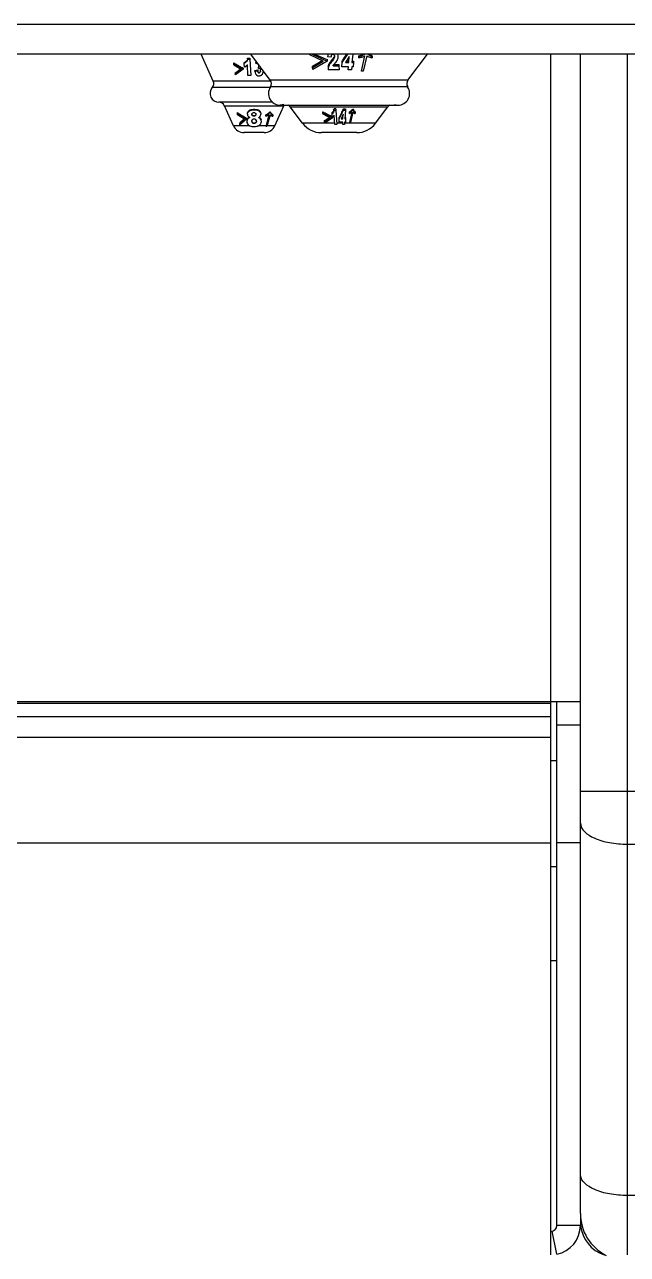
# Model space of a CAD drawing. Header units: millimetres. Extents: x 10297564 to 11610295, y -9287743 to -8409454.
# Drawn here: x 10475208 to 10476236, y -9100444 to -9098348 of the extents above; entities that cross this region are included whole.
import ezdxf

# ---------------------------------------------------------------- set-up
doc = ezdxf.new("R2010")
doc.units = ezdxf.units.MM
doc.header["$LTSCALE"] = 100
doc.layers.add('-0', color=7, linetype='Continuous')

# ---------------------------------------------------------------- blocks, each defined once
blk = doc.blocks.new('인버터 외형도')
at = {"layer": '-0', "linetype": 'Continuous'}
for p, q in [((81005.1, 37382.1), (77972.8, 37382.1)), ((81005.1, 37344.5), (77972.8, 37344.5)), ((79791.9, 37309.9), (79776.3, 37344.5)), ((79835.8, 37338), (79835.8, 37339.1)), ((79835.8, 37338), (79838.8, 37338)), ((79838.8, 37339.1), (79838.8, 37338)), ((79838.8, 37338), (79840, 37317.1)), ((79864.8, 37311.2), (79839.8, 37344.5)), ((79915.6, 37343.4), (79915.4, 37344.5)), ((79932.3, 37335.4), (79915.6, 37343.4)), ((79918.2, 37344.5), (79937.4, 37335.6)), ((79918.7, 37327.1), (79932.3, 37335.4)), ((79937.4, 37335.6), (79919.1, 37324.8)), ((79937.4, 37337.4), (79937.4, 37335.6)), ((79942.8, 37340.5), (79938.1, 37341.1)), ((79946.5, 37340.5), (79946.5, 37340.9)), ((79956.9, 37333.8), (79963.8, 37344.5)), ((79956.9, 37335.5), (79957.3, 37336.1)), ((79956.9, 37333.8), (79956.9, 37335.5)), ((79965.9, 37341.5), (79960.8, 37333.8)), ((79962.4, 37343.8), (79962.8, 37344.5)), ((79965.3, 37333.8), (79965.9, 37341.5)), ((79970.2, 37344.5), (79969.3, 37333.8)), ((79971.4, 37335.4), (79971.4, 37333.8)), ((79977.9, 37341.3), (79978.1, 37342.3)), ((79977.9, 37340.6), (79977.9, 37339.6)), ((79977.9, 37339.6), (79978.1, 37340.6)), ((79978.1, 37340.6), (79978.1, 37342.3)), ((79981.4, 37322.4), (79985.9, 37342)), ((79988.3, 37342), (79983.8, 37322.4)), ((79995.3, 37340.6), (79995.1, 37339.6)), ((79995.3, 37342.3), (79995.3, 37340.6)), ((80040.8, 37311.2), (80065.8, 37344.5)), ((80223.7, 35809.5), (80223.7, 37344.5)), ((80261.3, 35879.1), (80261.3, 37344.5)), ((80321.5, 35809.5), (80321.5, 37344.5)), ((79818.1, 37332.3), (79818.1, 37333.4)), ((79818.1, 37332.3), (79830.2, 37325.2)), ((79818.3, 37330.6), (79818.1, 37332.3)), ((79818.3, 37330.6), (79827.4, 37325.1)), ((79820.1, 37319.4), (79827.4, 37325.1)), ((79820.1, 37320.5), (79820.1, 37319.4)), ((79820.3, 37317.8), (79820.1, 37319.4)), ((79830.2, 37325.2), (79820.3, 37317.8)), ((79830.2, 37326.4), (79830.2, 37325.2)), ((79831.6, 37332.5), (79831.6, 37333.6)), ((79831.9, 37327.8), (79831.6, 37332.5)), ((79836.3, 37317.1), (79835.5, 37330.8)), ((79845.1, 37322.5), (79845.1, 37323.6)), ((79845.1, 37322.5), (79848.9, 37323.2)), ((79849.3, 37331.7), (79845.9, 37332.7)), ((79848.9, 37324.2), (79848.9, 37323.2)), ((79849.6, 37326), (79850, 37330.2)), ((79849.6, 37326.4), (79849.6, 37326)), ((79850, 37330.2), (79850, 37330.8)), ((79850.5, 37320.2), (79850.5, 37321.3)), ((79918.7, 37327.1), (79918.7, 37328.8)), ((79919.1, 37324.8), (79918.7, 37327.1)), ((79938.7, 37325.7), (79938.7, 37324.1)), ((79952.7, 37324.1), (79938.7, 37324.1)), ((79945.1, 37329.6), (79952.4, 37329.6)), ((79947.2, 37332.3), (79947.9, 37333.1)), ((79952.4, 37331.3), (79952.4, 37329.6)), ((79952.4, 37329.6), (79952.7, 37324.1)), ((79956.4, 37328.2), (79956.9, 37333.8)), ((79964.9, 37328.2), (79956.4, 37328.2)), ((79960.8, 37333.8), (79965.3, 37333.8)), ((79964.5, 37324.1), (79964.9, 37328.2)), ((79968.6, 37324.1), (79964.5, 37324.1)), ((79968.9, 37328.2), (79968.6, 37324.1)), ((79971, 37328.2), (79968.9, 37328.2)), ((79969.3, 37333.8), (79971.4, 37333.8)), ((79971.4, 37333.8), (79971, 37328.2)), ((79983.8, 37322.4), (79981.4, 37322.4)), ((79865.5, 37309.9), (79791.9, 37309.9)), ((79840, 37317.1), (79836.3, 37317.1)), ((80040.8, 37311.2), (79864.8, 37311.2)), ((79865, 37301.7), (79790.7, 37301.7)), ((80040.6, 37302.5), (79865, 37302.5)), ((79868.1, 37282.8), (79799.1, 37282.8)), ((79817.6, 37252.8), (79806.1, 37278.4)), ((79806.1, 37278.4), (79882.2, 37278.4)), ((79838.3, 37272), (79838.3, 37272.7)), ((79870.7, 37252.8), (79882.2, 37278.4)), ((79882, 37279.8), (79877.5, 37279.1)), ((79877.5, 37279.1), (80028, 37279.1)), ((79906.1, 37256), (79890.3, 37277.1)), ((79890.3, 37277.1), (80015.3, 37277.1)), ((79946.6, 37272.9), (79946.6, 37274.4)), ((79948.7, 37274.4), (79946.6, 37274.4)), ((79946.6, 37272.9), (79948.7, 37272.9)), ((79948.7, 37274.4), (79948.7, 37272.9)), ((79948.7, 37272.9), (79950.1, 37254.5)), ((79953.1, 37261.8), (79958.5, 37272.9)), ((79958.3, 37274), (79958.5, 37274.4)), ((79958.5, 37272.9), (79958.5, 37274.4)), ((79958.5, 37272.9), (79960.8, 37272.9)), ((79960.8, 37272.9), (79960, 37261.8)), ((79960.8, 37274.4), (79960.8, 37272.9)), ((79970.3, 37272.5), (79970.5, 37274)), ((79970.3, 37272.5), (79970.8, 37272.5)), ((79970.5, 37274), (79970.8, 37272.5)), ((79999.4, 37256), (80015.3, 37277.1)), ((80023.5, 37279.8), (80028, 37279.1)), ((79822.8, 37268.4), (79822.8, 37269.6)), ((79823.1, 37266.7), (79822.8, 37268.4)), ((79822.8, 37268.4), (79834.5, 37261.3)), ((79832, 37261.2), (79823.1, 37266.7)), ((79825.7, 37255.5), (79832, 37261.2)), ((79825.7, 37256.7), (79825.7, 37255.5)), ((79834.5, 37261.3), (79826, 37253.9)), ((79834.5, 37262.6), (79834.5, 37261.3)), ((79842.2, 37265.6), (79842.2, 37266.2)), ((79842.7, 37265.8), (79842.2, 37266.2)), ((79843.2, 37269.7), (79843.9, 37269.8)), ((79843.4, 37261.5), (79844.1, 37261.6)), ((79844.7, 37265.6), (79844, 37265.5)), ((79844, 37265), (79844, 37265.5)), ((79845.2, 37269.4), (79845.7, 37269.1)), ((79845.8, 37265.6), (79845.8, 37266.2)), ((79859.1, 37266.2), (79859.3, 37266.9)), ((79859.1, 37265.7), (79859.1, 37265)), ((79859.1, 37265), (79859.3, 37265.7)), ((79859.3, 37265.7), (79859.3, 37266.9)), ((79859.4, 37251.9), (79863.4, 37266.8)), ((79864.7, 37266.8), (79860.6, 37251.9)), ((79864.5, 37269.6), (79864.5, 37270.6)), ((79864.5, 37269.6), (79865, 37269.6)), ((79864.9, 37270.6), (79865, 37269.6)), ((79868.2, 37265.7), (79868, 37265)), ((79868.2, 37266.9), (79868.2, 37265.7)), ((79932, 37269), (79932, 37270.7)), ((79932, 37269), (79944.5, 37262.8)), ((79932.3, 37267.5), (79932, 37269)), ((79941.7, 37262.7), (79932.3, 37267.5)), ((79934.3, 37257.7), (79941.7, 37262.7)), ((79934.3, 37257.7), (79934.3, 37259.4)), ((79934.6, 37256.3), (79934.3, 37257.7)), ((79944.5, 37262.8), (79934.6, 37256.3)), ((79943.8, 37268), (79943.8, 37269.6)), ((79944.1, 37263.8), (79943.8, 37268)), ((79944.5, 37263.8), (79944.5, 37262.8)), ((79947.5, 37254.5), (79946.6, 37266.5)), ((79952.9, 37257.6), (79953.1, 37261.8)), ((79957.6, 37257.6), (79952.9, 37257.6)), ((79953.1, 37261.8), (79953.1, 37263.4)), ((79953.8, 37264.8), (79955.7, 37268.7)), ((79958.2, 37267.5), (79955.3, 37261.8)), ((79955.3, 37261.8), (79957.8, 37261.8)), ((79957.4, 37254.5), (79957.6, 37257.6)), ((79957.8, 37261.8), (79958.2, 37267.5)), ((79959.8, 37257.6), (79959.6, 37254.5)), ((79960.9, 37257.6), (79959.8, 37257.6)), ((79960, 37261.8), (79961.2, 37261.8)), ((79961.2, 37261.8), (79960.9, 37257.6)), ((79961.2, 37263.4), (79961.2, 37261.8)), ((79966.2, 37270.1), (79966.3, 37270.7)), ((79966.2, 37269.1), (79966.2, 37268.5)), ((79966.2, 37268.5), (79966.3, 37269.1)), ((79966.3, 37269.1), (79966.3, 37270.7)), ((79966.6, 37257), (79969.6, 37270.1)), ((79967.6, 37257), (79966.6, 37257)), ((79970.5, 37270.1), (79967.6, 37257)), ((79973.3, 37269.1), (79973.2, 37268.4)), ((79973.3, 37270.7), (79973.3, 37269.1)), ((79838.5, 37252.8), (79817.6, 37252.8)), ((79826, 37253.9), (79825.7, 37255.5)), ((79857, 37244), (79831.3, 37244)), ((79844.2, 37255.5), (79844.2, 37256)), ((79859.4, 37252.8), (79849.7, 37252.8)), ((79860.6, 37251.9), (79859.4, 37251.9)), ((79870.7, 37252.8), (79860.9, 37252.8)), ((79947.5, 37256), (79906.1, 37256)), ((79975.4, 37244), (79930.2, 37244)), ((79950.1, 37254.5), (79947.5, 37254.5)), ((79957.4, 37256), (79950.1, 37256)), ((79959.6, 37254.5), (79957.4, 37254.5)), ((79999.4, 37256), (79959.6, 37256)), ((77672.9, 36516.8), (80261.3, 36516.8)), ((77680.4, 36514.6), (80223.7, 36514.6)), ((80231.2, 35847.1), (80231.2, 36516.8)), ((77680.4, 36497.7), (80223.7, 36497.7)), ((80261.3, 36486.7), (80231.2, 36486.7)), ((77680.4, 36471.1), (80223.7, 36471.1)), ((80223.7, 36441.6), (80231.2, 36441.6)), ((80666.6, 36401.8), (80261.3, 36401.8)), ((77680.4, 36336.2), (80223.7, 36336.2)), ((80261.3, 36336.2), (80231.2, 36336.2)), ((80321.5, 36334.5), (80650.3, 36334.5)), ((80223.7, 36306.1), (80231.2, 36306.1)), ((80223.7, 36185.7), (80231.2, 36185.7)), ((80261.3, 35862.5), (80261.3, 35879.1)), ((80652.4, 35885.4), (80321.5, 35885.4)), ((80261.3, 35862.5), (80261.3, 35847.1)), ((80261.3, 35847.1), (80231.2, 35847.1)), ((80231.2, 35810.3), (80225.2, 35839.8))]:
    blk.add_line(p, q, dxfattribs=at)
for points in [[(79849.4, 37321.9), (79849.7, 37321.5), (79850.1, 37321.3), (79850.5, 37321.3)], [(79842.1, 37269.1), (79842.6, 37269.4), (79843.2, 37269.7)], [(79842.1, 37260.8), (79842.7, 37261.3), (79843.4, 37261.5)], [(79844, 37265), (79843.3, 37265.1), (79842.7, 37265.3), (79842.2, 37265.6)], [(79844, 37265.5), (79843.3, 37265.6), (79842.7, 37265.8)], [(79843.9, 37269.8), (79844.6, 37269.7), (79845.2, 37269.4)], [(79845.8, 37265.6), (79845.3, 37265.3), (79844.7, 37265.1), (79844, 37265)], [(79845.8, 37266.2), (79845.3, 37265.8), (79844.7, 37265.6)], [(79864.5, 37270.6), (79864.6, 37270.6), (79864.7, 37270.6), (79864.9, 37270.6)]]:
    blk.add_lwpolyline(points, dxfattribs=at)
for centre, radius, start, end in [((79835.9, 37544.6), 205.5, 269.9645, 270.8059), ((79970.8, 37313.7), 35.8, 141.0727, 144.1914), ((79976.7, 37308.9), 43.5, 140.0952, 141.1273), ((79941.6, 37341.3), 10.1, 334.7447, 337.4819), ((79964.2, 37400.8), 62.6, 282.6883, 285.3148), ((79955.2, 37402.3), 64.3, 290.9264, 293.1729), ((79966.2, 37393.2), 54.9, 285.3123, 288.2019), ((79966.3, 37377.5), 37.1, 296.0494, 297.1386), ((79968.3, 37386.8), 48.1, 288.1995, 291.3819), ((80010.6, 37402.2), 64.5, 255.6372, 256.0752), ((79979.9, 37597.8), 310, 238.5317, 239.407), ((79693, 37492.4), 213.8, 306.4652, 307.2562), ((79979.3, 37596.6), 308.7, 239.4031, 240.2675), ((79673, 37518.8), 246.9, 307.2508, 307.9691), ((79656.8, 37539.5), 273.2, 307.967, 308.5066), ((79975.7, 37590.3), 301.4, 240.2691, 240.8044), ((79973.6, 37586.7), 297.2, 240.8048, 241.1414), ((79846.5, 37323.7), 5.89, 359.9517, 4.9442), ((79846, 37323.7), 6.47, 351.1907, 359.9498), ((79946.2, 37588.2), 257, 269.9986, 270.3611), ((79947.2, 37441.5), 110.4, 270.3293, 271.5105), ((79948.3, 37397.8), 66.6, 271.5115, 273.4683), ((79785.1, 37306.8), 7.52, 317.8059, 24.2277), ((79849.7, 37320.6), 3.89, 230.5969, 237.3029), ((79851.1, 37320.9), 4.08, 303.8969, 310.9838), ((79858.7, 37306.6), 7.52, 326.3411, 36.8699), ((80046.8, 37306.6), 7.52, 143.1301, 213.6589), ((79799, 37294.1), 11.3, 137.8059, 270.6496), ((79877.5, 37294.1), 15, 146.3411, 270), ((80028, 37294.1), 15, 270, 33.6589), ((79799.2, 37275.3), 7.52, 24.2277, 90.6496), ((79841.7, 37266.6), 6.98, 119.4479, 124.4037), ((79889.1, 37275.3), 7.52, 149.6704, 155.7723), ((79884.3, 37272.6), 7.52, 36.8699, 60.7285), ((79967.4, 37274.5), 2.53, 342.6729, 354.1459), ((80021.3, 37272.6), 7.52, 119.2715, 143.1301), ((79900.5, 37386.9), 140.7, 236.4937, 238.3657), ((79904.8, 37393.9), 148.9, 238.3459, 240.1025), ((79764.3, 37331.7), 96.9, 310.7672, 312.4297), ((79745.8, 37352), 124.3, 312.4074, 313.3914), ((79904.4, 37393.2), 148.1, 240.1031, 241.0844), ((79904.1, 37392.7), 147.5, 241.0847, 241.2472), ((79903.7, 37392), 146.8, 241.2468, 241.8404), ((79840.8, 37258.3), 5.91, 175.1495, 180.0115), ((79840.2, 37267.7), 4.61, 180.0709, 197.1954), ((79838.8, 37259.9), 3.79, 141.7055, 147.1221), ((79844.4, 37258.6), 3.2, 169.9094, 179.9684), ((79843.8, 37258.5), 3.25, 10.4393, 17.6669), ((79844, 37258.5), 3.06, 0.0787, 10.4857), ((79848.3, 37267.8), 4.48, 323.2931, 340.3863), ((79848.2, 37267.8), 4.55, 340.4409, 0.035), ((79852.3, 37287.3), 23.3, 294.7116, 298.479), ((79873.7, 37280.5), 16.6, 244.7888, 247.6108), ((79875.5, 37284.7), 21.1, 247.5678, 249.1394), ((80038.5, 37471.4), 227.2, 242.0317, 242.223), ((80037.2, 37468.9), 224.4, 242.2229, 242.4653), ((80034.1, 37462.9), 217.7, 242.4625, 243.2764), ((80028.2, 37451.1), 204.5, 243.2712, 244.5721), ((80023.6, 37441.4), 193.8, 244.5792, 245.096), ((80021.9, 37437.7), 189.7, 245.0971, 245.2982), ((80020.3, 37434.2), 185.8, 245.2972, 245.7875), ((79939.9, 37270.7), 8.04, 301.5621, 304.8602), ((79472.3, 37501.6), 536.6, 333.6461, 333.8135), ((79957.2, 37389.5), 126.2, 269.5201, 269.9254), ((79957.2, 37391.9), 128.6, 269.9253, 270.2952), ((79947.2, 37298.9), 35.4, 302.7225, 303.435), ((79960.5, 37284.9), 17.4, 297.2927, 301.2629), ((79831.3, 37259), 15, 204.2277, 270), ((79841.6, 37259.6), 7.49, 241.4599, 247.8448), ((79857, 37259), 15, 270, 335.7723), ((79930.2, 37274.1), 30.1, 216.8699, 270), ((79975.4, 37274.1), 30.1, 270, 323.1301), ((80321.5, 35862.5), 60.2, 180, 242.9389), ((80223.7, 35847.1), 7.52, 270, 0), ((80223.7, 35847.1), 37.6, 281.537, 0), ((80306.4, 35852), 45.1, 186.073, 250.8144)]:
    blk.add_arc(centre, radius, start, end, dxfattribs=at)
for centre, major_axis, ratio, start_param, end_param in [((80707, 38472.4), (845.9, 1154.9), 0.113856, 3.387866, 3.422972), ((79861.1, 37504.6), (197.5, -169.5), 0.386216, 5.327247, 5.407955), ((79943.4, 37452.7), (172.5, -25.3), 0.6642, -1.36684, -1.346784), ((79943.4, 37452.7), (172.5, -25.3), 0.6642, 4.959711, 4.971863), ((79850.2, 37350), (69.1, 15.6), 0.35197, 4.559856, 4.613712), ((79948.6, 37341), (98.2, -11.3), 0.667572, -1.392845, -1.370146), ((82953.1, 41747.5), (3044.1, 4494.5), 0.037729, 3.226457, 3.239961), ((79949.2, 37320.7), (84.7, -9.8), 0.667572, -1.356268, -1.351691)]:
    blk.add_ellipse(centre, major_axis=major_axis, ratio=ratio, start_param=start_param, end_param=end_param, dxfattribs=at)
for points in [[(79835.8, 37338), (79835.2, 37335.8), (79833.7, 37333.6), (79831.6, 37332.5)], [(79846.7, 37335.2), (79846.3, 37334.4), (79846.1, 37333.5), (79845.9, 37332.7)], [(79938.6, 37344.5), (79938.3, 37343.4), (79938.2, 37342.2), (79938.1, 37341.1)], [(79950.9, 37337.4), (79951.4, 37338.5), (79951.6, 37339.8), (79951.6, 37341)], [(79951.6, 37341), (79951.6, 37342.2), (79951.4, 37343.4), (79951, 37344.5)], [(79957.3, 37336.1), (79959, 37338.7), (79960.7, 37341.3), (79962.4, 37343.8)], [(79992.7, 37343.6), (79993.6, 37343.1), (79994.4, 37342.7), (79995.3, 37342.3)], [(79845.4, 37320.8), (79845.7, 37319.8), (79846.1, 37318.9), (79846.7, 37318.2)], [(79852.4, 37322.7), (79852.2, 37321.8), (79851.7, 37320.4), (79850.7, 37320.2)], [(79853.8, 37317.8), (79855.2, 37319), (79855.8, 37321), (79856.1, 37322.8)], [(79939.6, 37329.2), (79939, 37327.6), (79938.7, 37325.8), (79938.7, 37324.1)], [(79939, 37328.5), (79939.3, 37330.2), (79940, 37331.9), (79940.9, 37333.3)], [(79941.7, 37333), (79940.8, 37331.8), (79940.1, 37330.5), (79939.6, 37329.2)], [(79847.6, 37317.3), (79848.9, 37316.5), (79850.7, 37316.5), (79852.1, 37316.9)], [(79840, 37273.4), (79842.1, 37273.9), (79844.4, 37274), (79846.6, 37273.7)], [(79850.2, 37272.6), (79851.6, 37271.8), (79852.7, 37270.2), (79852.7, 37268.6)], [(79946.6, 37272.9), (79946.3, 37271), (79945.3, 37269), (79943.8, 37268)], [(79945.2, 37270.8), (79946, 37271.7), (79946.4, 37273.2), (79945.8, 37274.2)], [(79955.7, 37268.7), (79956.6, 37270.5), (79957.5, 37272.3), (79958.3, 37274)], [(79966.3, 37270.7), (79967.4, 37271.4), (79968.7, 37271.9), (79969.4, 37273)], [(79970.6, 37274.3), (79970.9, 37273.3), (79971.4, 37272.4), (79972.2, 37271.8)], [(79973.3, 37269.1), (79972.3, 37270), (79971.2, 37271.1), (79970.8, 37272.5)], [(79825.7, 37256.7), (79826.3, 37257.3), (79826.9, 37257.8), (79827.6, 37258.3)], [(79834.9, 37258.3), (79834.9, 37257.4), (79835.1, 37256.5), (79835.5, 37255.7)], [(79835.9, 37261.4), (79835.3, 37260.7), (79835, 37259.7), (79835, 37258.8)], [(79835.6, 37267.7), (79835.6, 37269.4), (79836.8, 37271.1), (79838.3, 37272)], [(79838.7, 37263.3), (79837.6, 37262.9), (79836.6, 37262.3), (79835.9, 37261.4)], [(79844.2, 37255.5), (79842.8, 37255.5), (79841.2, 37257.2), (79841.2, 37258.6)], [(79847.1, 37258.6), (79847.1, 37257.1), (79845.6, 37255.5), (79844.2, 37255.5)], [(79845, 37261.5), (79845.9, 37261.2), (79846.7, 37260.4), (79846.9, 37259.5)], [(79853.4, 37258.3), (79853.4, 37259.3), (79853.1, 37260.4), (79852.5, 37261.2)], [(79852.6, 37255.4), (79853.1, 37256.3), (79853.4, 37257.3), (79853.4, 37258.3)], [(79859.1, 37265), (79860.1, 37265.3), (79861.1, 37265.7), (79862, 37266.2)], [(79859.3, 37266.9), (79860.5, 37267.5), (79861.7, 37268.2), (79862.8, 37269.1)], [(79864.9, 37270.6), (79865.3, 37269.5), (79866.2, 37268.6), (79867.1, 37267.8)], [(79966.2, 37268.5), (79967, 37268.7), (79967.7, 37269.1), (79968.5, 37269.5)], [(79970, 37272.1), (79969.1, 37271), (79967.9, 37270.1), (79966.7, 37269.3)], [(79838.8, 37252.7), (79840.4, 37252), (79842.3, 37251.9), (79844.1, 37251.9)], [(79844.1, 37251.9), (79845.3, 37251.9), (79846.5, 37252), (79847.7, 37252.2)]]:
    blk.add_open_spline(points, degree=3, dxfattribs=at)
for points, knots in [([(79833.1, 37334.5), (79833.3, 37334.7), (79833.7, 37335), (79834.1, 37335.5), (79834.3, 37335.7)], [0, 0, 0, 0, 0.502599, 1, 1, 1, 1]), ([(79946.5, 37339.3), (79946.3, 37338.9), (79944.9, 37336.7), (79943, 37334.8), (79941.7, 37333)], [0, 0, 0, 0, 0.172504, 1, 1, 1, 1]), ([(79942.8, 37340.5), (79942.8, 37340.9), (79942.9, 37341.6), (79943, 37342.2), (79943.1, 37342.5)], [0, 0, 0, 0, 0.551407, 1, 1, 1, 1]), ([(79943.1, 37342.5), (79943.1, 37342.7), (79943.2, 37343), (79943.3, 37343.3), (79943.4, 37343.4)], [0, 0, 0, 0, 0.541188, 1, 1, 1, 1]), ([(79943.4, 37343.4), (79943.6, 37343.6), (79944, 37344), (79944.5, 37344.2), (79944.8, 37344.2)], [0, 0, 0, 0, 0.512906, 1, 1, 1, 1]), ([(79943.4, 37336.8), (79943.7, 37337.1), (79944.2, 37337.7), (79944.7, 37338.3), (79945, 37338.6)], [0, 0, 0, 0, 0.498256, 1, 1, 1, 1]), ([(79944.8, 37344.2), (79945.1, 37344.2), (79945.7, 37344), (79946.1, 37343.6), (79946.3, 37343.4)], [0, 0, 0, 0, 0.480194, 1, 1, 1, 1]), ([(79945, 37338.6), (79945.2, 37338.8), (79945.5, 37339.2), (79945.7, 37339.6), (79945.9, 37339.8)], [0, 0, 0, 0, 0.503454, 1, 1, 1, 1]), ([(79945.9, 37339.8), (79946, 37340), (79946.2, 37340.3), (79946.4, 37340.7), (79946.5, 37340.9)], [0, 0, 0, 0, 0.502934, 1, 1, 1, 1]), ([(79946.3, 37343.4), (79946.4, 37343.2), (79946.6, 37342.8), (79946.8, 37342.4), (79946.8, 37342.2)], [0, 0, 0, 0, 0.498853, 1, 1, 1, 1]), ([(79946.9, 37341.3), (79946.9, 37341), (79946.9, 37340.3), (79946.6, 37339.7), (79946.5, 37339.3)], [0, 0, 0, 0, 0.479222, 1, 1, 1, 1]), ([(79946.8, 37342.2), (79946.9, 37342.1), (79946.9, 37341.8), (79946.9, 37341.5), (79946.9, 37341.3)], [0, 0, 0, 0, 0.492228, 1, 1, 1, 1]), ([(79948.9, 37334.2), (79949, 37334.3), (79949.3, 37334.7), (79949.6, 37335.1), (79949.7, 37335.3)], [0, 0, 0, 0, 0.512672, 1, 1, 1, 1]), ([(79949.7, 37335.3), (79949.9, 37335.6), (79950.3, 37336.1), (79950.6, 37336.7), (79950.7, 37337)], [0, 0, 0, 0, 0.516231, 1, 1, 1, 1]), ([(79985.9, 37344.5), (79985.4, 37344.2), (79982.9, 37342.6), (79980.3, 37341.5), (79978.1, 37340.6)], [0, 0, 0, 0, 0.195621, 1, 1, 1, 1]), ([(79980.5, 37343.2), (79980.8, 37343.4), (79981.5, 37343.7), (79982.2, 37344), (79982.6, 37344.2)], [0, 0, 0, 0, 0.500241, 1, 1, 1, 1]), ([(79988.3, 37342), (79988.7, 37341.8), (79990.7, 37340.8), (79992.9, 37340.2), (79994.6, 37339.7)], [0, 0, 0, 0, 0.194318, 1, 1, 1, 1]), ([(79995.3, 37340.6), (79994.7, 37340.9), (79992.6, 37342), (79990.6, 37343.3), (79989.4, 37344.5)], [0, 0, 0, 0, 0.30163, 1, 1, 1, 1]), ([(79991.3, 37344.5), (79991.5, 37344.3), (79992, 37344), (79992.5, 37343.7), (79992.7, 37343.6)], [0, 0, 0, 0, 0.498988, 1, 1, 1, 1]), ([(79831.6, 37333.6), (79831.9, 37333.7), (79832.4, 37334), (79832.8, 37334.3), (79833.1, 37334.5)], [0, 0, 0, 0, 0.500337, 1, 1, 1, 1]), ([(79831.9, 37327.8), (79832.1, 37327.9), (79832.6, 37328.1), (79833.1, 37328.4), (79833.3, 37328.6)], [0, 0, 0, 0, 0.523888, 1, 1, 1, 1]), ([(79833.3, 37328.6), (79833.6, 37328.8), (79834.1, 37329.2), (79834.5, 37329.6), (79834.7, 37329.8)], [0, 0, 0, 0, 0.493843, 1, 1, 1, 1]), ([(79834.7, 37329.8), (79834.9, 37330), (79835.1, 37330.3), (79835.4, 37330.6), (79835.5, 37330.8)], [0, 0, 0, 0, 0.479706, 1, 1, 1, 1]), ([(79845.1, 37322.5), (79845.2, 37322.2), (79845.3, 37321.6), (79845.4, 37321), (79845.4, 37320.8)], [0, 0, 0, 0, 0.519742, 1, 1, 1, 1]), ([(79848.9, 37324.2), (79848.9, 37324.1), (79848.9, 37323.9), (79848.9, 37323.7), (79848.9, 37323.6)], [0, 0, 0, 0, 0.49724, 1, 1, 1, 1]), ([(79849.4, 37320.9), (79849.2, 37321.1), (79849, 37321.9), (79848.9, 37322.7), (79848.9, 37323.2)], [0, 0, 0, 0, 0.398394, 1, 1, 1, 1]), ([(79850.7, 37320.2), (79850.5, 37320.2), (79849.9, 37320.3), (79849.6, 37320.6), (79849.4, 37320.9)], [0, 0, 0, 0, 0.493629, 1, 1, 1, 1]), ([(79849.6, 37326), (79849.8, 37326.1), (79850, 37326.2), (79850.3, 37326.3), (79850.4, 37326.3)], [0, 0, 0, 0, 0.5481, 1, 1, 1, 1]), ([(79850.5, 37330.1), (79850.4, 37330.1), (79850.3, 37330.1), (79850.1, 37330.2), (79850, 37330.2)], [0, 0, 0, 0, 0.426579, 1, 1, 1, 1]), ([(79850.4, 37326.3), (79850.5, 37326.3), (79850.6, 37326.4), (79850.8, 37326.4), (79850.8, 37326.4)], [0, 0, 0, 0, 0.535756, 1, 1, 1, 1]), ([(79850.8, 37326.4), (79851, 37326.4), (79851.3, 37326.3), (79851.6, 37326.1), (79851.7, 37326)], [0, 0, 0, 0, 0.506893, 1, 1, 1, 1]), ([(79851.7, 37326), (79851.8, 37325.9), (79851.9, 37325.8), (79852, 37325.6), (79852.1, 37325.6)], [0, 0, 0, 0, 0.481734, 1, 1, 1, 1]), ([(79852.1, 37325.6), (79852.2, 37325.4), (79852.3, 37324.9), (79852.4, 37324.5), (79852.4, 37324.2)], [0, 0, 0, 0, 0.464113, 1, 1, 1, 1]), ([(79940.9, 37333.3), (79941, 37333.6), (79941.3, 37334), (79941.6, 37334.4), (79941.7, 37334.6)], [0, 0, 0, 0, 0.498462, 1, 1, 1, 1]), ([(79945.1, 37329.6), (79945.2, 37329.8), (79945.4, 37330.1), (79945.7, 37330.5), (79945.8, 37330.6)], [0, 0, 0, 0, 0.5284, 1, 1, 1, 1]), ([(79945.8, 37330.6), (79945.8, 37330.7), (79945.9, 37330.9), (79946.1, 37331), (79946.1, 37331.1)], [0, 0, 0, 0, 0.520918, 1, 1, 1, 1]), ([(79946.1, 37331.1), (79946.3, 37331.3), (79946.6, 37331.7), (79947, 37332.1), (79947.2, 37332.3)], [0, 0, 0, 0, 0.405904, 1, 1, 1, 1]), ([(79947.9, 37333.1), (79948.1, 37333.2), (79948.4, 37333.6), (79948.7, 37334), (79948.9, 37334.2)], [0, 0, 0, 0, 0.513125, 1, 1, 1, 1]), ([(79846.7, 37318.2), (79846.8, 37318), (79847, 37317.9), (79847.2, 37317.7), (79847.3, 37317.6)], [0, 0, 0, 0, 0.504972, 1, 1, 1, 1]), ([(79852.1, 37316.9), (79852.3, 37317), (79852.8, 37317.1), (79853.2, 37317.4), (79853.4, 37317.5)], [0, 0, 0, 0, 0.505073, 1, 1, 1, 1]), ([(79836.1, 37270.6), (79836.3, 37271), (79836.8, 37271.6), (79837.4, 37272.1), (79837.8, 37272.4)], [0, 0, 0, 0, 0.493873, 1, 1, 1, 1]), ([(79838.3, 37272), (79839.7, 37272.9), (79843.4, 37273.4), (79848.9, 37273.4), (79852.7, 37269.9), (79852.7, 37267.8)], [0, 0, 0, 0, 0.301776, 0.618969, 1, 1, 1, 1]), ([(79838.3, 37272.7), (79838.4, 37272.8), (79838.7, 37272.9), (79839, 37273), (79839.1, 37273.1)], [0, 0, 0, 0, 0.496937, 1, 1, 1, 1]), ([(79839.1, 37273.1), (79839.3, 37273.1), (79839.6, 37273.2), (79839.8, 37273.3), (79840, 37273.4)], [0, 0, 0, 0, 0.497195, 1, 1, 1, 1]), ([(79846.6, 37273.7), (79847, 37273.6), (79847.6, 37273.5), (79848.3, 37273.4), (79848.6, 37273.3)], [0, 0, 0, 0, 0.503125, 1, 1, 1, 1]), ([(79848.6, 37273.3), (79848.9, 37273.2), (79849.5, 37273), (79850, 37272.7), (79850.2, 37272.6)], [0, 0, 0, 0, 0.504709, 1, 1, 1, 1]), ([(79969.4, 37273), (79969.5, 37273.1), (79969.6, 37273.3), (79969.7, 37273.6), (79969.8, 37273.7)], [0, 0, 0, 0, 0.498088, 1, 1, 1, 1]), ([(79970.3, 37272.5), (79970.3, 37272.4), (79970.2, 37272.3), (79970.1, 37272.1), (79970, 37272.1)], [0, 0, 0, 0, 0.485942, 1, 1, 1, 1]), ([(79835.2, 37261.1), (79835.3, 37261.2), (79835.4, 37261.5), (79835.6, 37261.8), (79835.7, 37262)], [0, 0, 0, 0, 0.502111, 1, 1, 1, 1]), ([(79836.5, 37265), (79836.4, 37265.2), (79836.1, 37265.6), (79835.9, 37266.1), (79835.8, 37266.4)], [0, 0, 0, 0, 0.499438, 1, 1, 1, 1]), ([(79835.9, 37262.2), (79836, 37262.4), (79836.2, 37262.6), (79836.5, 37262.8), (79836.6, 37262.9)], [0, 0, 0, 0, 0.495116, 1, 1, 1, 1]), ([(79836.5, 37265), (79836.6, 37264.8), (79836.8, 37264.6), (79837, 37264.4), (79837.1, 37264.4)], [0, 0, 0, 0, 0.485789, 1, 1, 1, 1]), ([(79836.6, 37262.9), (79836.7, 37263.1), (79837.1, 37263.3), (79837.4, 37263.4), (79837.5, 37263.5)], [0, 0, 0, 0, 0.495142, 1, 1, 1, 1]), ([(79837.1, 37264.4), (79837.2, 37264.3), (79837.4, 37264.1), (79837.7, 37263.9), (79837.8, 37263.8)], [0, 0, 0, 0, 0.484106, 1, 1, 1, 1]), ([(79837.8, 37263.8), (79838, 37263.7), (79838.3, 37263.6), (79838.6, 37263.4), (79838.7, 37263.3)], [0, 0, 0, 0, 0.484819, 1, 1, 1, 1]), ([(79841.3, 37267.8), (79841.4, 37267.9), (79841.4, 37268.2), (79841.6, 37268.4), (79841.7, 37268.5)], [0, 0, 0, 0, 0.50209, 1, 1, 1, 1]), ([(79841.3, 37267.4), (79841.3, 37267.4), (79841.3, 37267.6), (79841.3, 37267.7), (79841.3, 37267.8)], [0, 0, 0, 0, 0.507129, 1, 1, 1, 1]), ([(79842.2, 37265.6), (79841.9, 37265.9), (79841.6, 37266.4), (79841.4, 37267), (79841.3, 37267.4)], [0, 0, 0, 0, 0.493337, 1, 1, 1, 1]), ([(79841.3, 37259.2), (79841.3, 37259.3), (79841.4, 37259.6), (79841.5, 37259.9), (79841.6, 37260.1)], [0, 0, 0, 0, 0.502262, 1, 1, 1, 1]), ([(79841.6, 37260.1), (79841.6, 37260.2), (79841.8, 37260.5), (79842, 37260.7), (79842.1, 37260.8)], [0, 0, 0, 0, 0.503148, 1, 1, 1, 1]), ([(79841.7, 37268.5), (79841.8, 37268.6), (79841.9, 37268.7), (79842.1, 37268.8), (79842.2, 37268.8)], [0, 0, 0, 0, 0.471537, 1, 1, 1, 1]), ([(79844.2, 37256), (79843.8, 37256), (79842.9, 37256.2), (79842.2, 37256.7), (79842, 37257.1)], [0, 0, 0, 0, 0.497467, 1, 1, 1, 1]), ([(79844.1, 37261.6), (79844.3, 37261.6), (79844.6, 37261.6), (79844.9, 37261.5), (79845, 37261.5)], [0, 0, 0, 0, 0.503575, 1, 1, 1, 1]), ([(79846, 37256.8), (79845.9, 37256.6), (79845.6, 37256.4), (79845.2, 37256.2), (79845, 37256.2)], [0, 0, 0, 0, 0.504904, 1, 1, 1, 1]), ([(79845.7, 37269.1), (79845.8, 37269), (79845.9, 37268.9), (79846.1, 37268.7), (79846.1, 37268.6)], [0, 0, 0, 0, 0.488116, 1, 1, 1, 1]), ([(79846.6, 37267.3), (79846.6, 37267), (79846.5, 37266.4), (79846, 37266), (79845.7, 37265.9)], [0, 0, 0, 0, 0.489717, 1, 1, 1, 1]), ([(79846.1, 37268.6), (79846.2, 37268.5), (79846.3, 37268.2), (79846.5, 37267.9), (79846.5, 37267.7)], [0, 0, 0, 0, 0.49928, 1, 1, 1, 1]), ([(79846.5, 37267.7), (79846.5, 37267.7), (79846.5, 37267.5), (79846.6, 37267.4), (79846.6, 37267.3)], [0, 0, 0, 0, 0.505183, 1, 1, 1, 1]), ([(79849.7, 37263.3), (79850, 37263.5), (79850.6, 37263.8), (79851.1, 37264.3), (79851.3, 37264.5)], [0, 0, 0, 0, 0.532434, 1, 1, 1, 1]), ([(79850.9, 37262.7), (79850.7, 37262.8), (79850.3, 37263), (79850, 37263.2), (79849.7, 37263.3)], [0, 0, 0, 0, 0.487121, 1, 1, 1, 1]), ([(79850.8, 37263.6), (79851, 37263.5), (79851.4, 37263.3), (79851.7, 37263), (79851.8, 37262.8)], [0, 0, 0, 0, 0.513815, 1, 1, 1, 1]), ([(79852.5, 37261.2), (79852.3, 37261.5), (79851.8, 37262.1), (79851.2, 37262.5), (79850.9, 37262.7)], [0, 0, 0, 0, 0.482401, 1, 1, 1, 1]), ([(79851.3, 37264.5), (79851.4, 37264.6), (79851.6, 37264.8), (79851.8, 37265), (79851.8, 37265.1)], [0, 0, 0, 0, 0.515245, 1, 1, 1, 1]), ([(79851.8, 37262.8), (79851.9, 37262.7), (79852, 37262.4), (79852.1, 37262.2), (79852.1, 37262)], [0, 0, 0, 0, 0.479655, 1, 1, 1, 1]), ([(79852.5, 37262.1), (79852.6, 37261.9), (79852.9, 37261.4), (79853.1, 37261), (79853.2, 37260.8)], [0, 0, 0, 0, 0.497995, 1, 1, 1, 1]), ([(79864.5, 37269.6), (79864.2, 37269.3), (79862.7, 37267.7), (79860.8, 37266.6), (79859.3, 37265.7)], [0, 0, 0, 0, 0.184329, 1, 1, 1, 1]), ([(79862.8, 37269.1), (79863, 37269.2), (79863.3, 37269.5), (79863.6, 37269.7), (79863.8, 37269.9)], [0, 0, 0, 0, 0.499957, 1, 1, 1, 1]), ([(79863.8, 37269.9), (79863.9, 37270), (79864.1, 37270.2), (79864.3, 37270.5), (79864.5, 37270.6)], [0, 0, 0, 0, 0.499133, 1, 1, 1, 1]), ([(79864.7, 37266.8), (79864.8, 37266.7), (79865.1, 37266.5), (79865.4, 37266.3), (79865.6, 37266.1)], [0, 0, 0, 0, 0.472108, 1, 1, 1, 1]), ([(79868.2, 37265.7), (79867.8, 37266), (79866.5, 37267.1), (79865.4, 37268.5), (79865, 37269.6)], [0, 0, 0, 0, 0.306557, 1, 1, 1, 1]), ([(79865.6, 37266.1), (79865.7, 37266), (79866.1, 37265.8), (79866.5, 37265.6), (79866.7, 37265.5)], [0, 0, 0, 0, 0.476992, 1, 1, 1, 1]), ([(79867.1, 37267.8), (79867.3, 37267.6), (79867.6, 37267.3), (79868, 37267.1), (79868.2, 37266.9)], [0, 0, 0, 0, 0.507689, 1, 1, 1, 1]), ([(79943.8, 37269.6), (79944.1, 37269.8), (79944.6, 37270.1), (79945, 37270.6), (79945.2, 37270.8)], [0, 0, 0, 0, 0.502225, 1, 1, 1, 1]), ([(79944.5, 37264.1), (79944.6, 37264.2), (79944.8, 37264.3), (79945, 37264.5), (79945.1, 37264.6)], [0, 0, 0, 0, 0.510365, 1, 1, 1, 1]), ([(79945.1, 37264.6), (79945.3, 37264.7), (79945.5, 37265), (79945.8, 37265.3), (79945.9, 37265.4)], [0, 0, 0, 0, 0.492779, 1, 1, 1, 1]), ([(79945.9, 37265.4), (79946, 37265.6), (79946.2, 37265.9), (79946.5, 37266.3), (79946.6, 37266.5)], [0, 0, 0, 0, 0.471461, 1, 1, 1, 1]), ([(79970.5, 37270.1), (79970.8, 37269.8), (79971.4, 37269.3), (79972.1, 37269), (79972.5, 37268.8)], [0, 0, 0, 0, 0.446894, 1, 1, 1, 1]), ([(79972.2, 37271.8), (79972.4, 37271.6), (79972.8, 37271.3), (79973.3, 37271.1), (79973.5, 37271)], [0, 0, 0, 0, 0.494367, 1, 1, 1, 1]), ([(79972.5, 37268.8), (79972.6, 37268.7), (79972.8, 37268.6), (79973.1, 37268.5), (79973.2, 37268.4)], [0, 0, 0, 0, 0.486988, 1, 1, 1, 1]), ([(79835.5, 37255.7), (79835.6, 37255.4), (79835.9, 37255), (79836.2, 37254.6), (79836.4, 37254.4)], [0, 0, 0, 0, 0.501455, 1, 1, 1, 1]), ([(79836.4, 37254.4), (79836.6, 37254.1), (79837.1, 37253.6), (79837.7, 37253.2), (79838, 37253)], [0, 0, 0, 0, 0.489679, 1, 1, 1, 1]), ([(79845, 37256.2), (79844.9, 37256.1), (79844.6, 37256), (79844.3, 37256), (79844.2, 37256)], [0, 0, 0, 0, 0.502191, 1, 1, 1, 1]), ([(79847.7, 37252.2), (79848, 37252.3), (79848.6, 37252.4), (79849.1, 37252.6), (79849.4, 37252.7)], [0, 0, 0, 0, 0.515262, 1, 1, 1, 1]), ([(79849.4, 37252.7), (79849.6, 37252.8), (79850.1, 37253), (79850.5, 37253.2), (79850.7, 37253.3)], [0, 0, 0, 0, 0.513891, 1, 1, 1, 1]), ([(79850.7, 37253.3), (79850.8, 37253.4), (79851.1, 37253.6), (79851.4, 37253.8), (79851.5, 37253.9)], [0, 0, 0, 0, 0.495486, 1, 1, 1, 1]), ([(79851.5, 37253.9), (79851.7, 37254.1), (79852.1, 37254.6), (79852.5, 37255.2), (79852.6, 37255.4)], [0, 0, 0, 0, 0.491883, 1, 1, 1, 1]), ([(80261.3, 36361.5), (80261.3, 36352.8), (80277.6, 36341.3), (80299, 36336), (80313.8, 36334.5), (80321.5, 36334.5)], [0, 0, 0, 0, 0.373582, 0.666981, 1, 1, 1, 1]), ([(80321.5, 35885.4), (80313.8, 35885.4), (80299, 35886.9), (80277.6, 35892.2), (80261.3, 35903.7), (80261.3, 35912.4)], [0, 0, 0, 0, 0.333019, 0.626418, 1, 1, 1, 1])]:
    blk.add_open_spline(points, degree=3, knots=knots, dxfattribs=at)

msp = doc.modelspace()

# ---------------------------------------------------------------- block references
at = {"xscale": 1.333333333333333, "yscale": 1.333333333333333, "zscale": 1.333333333333333}
msp.add_blockref('인버터 외형도', (10369140.6, -9148191), dxfattribs=at)

doc.saveas('drawing.dxf')
